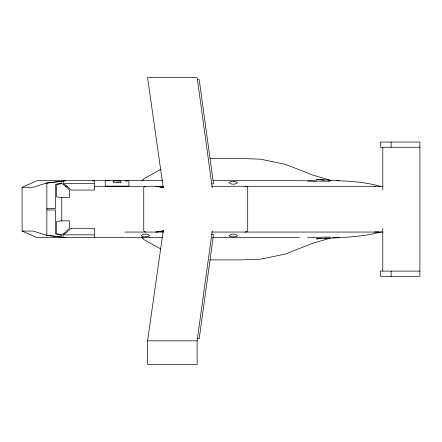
<?xml version="1.0" encoding="UTF-8"?>
<svg xmlns="http://www.w3.org/2000/svg" width="442" height="442" viewBox="0 0 442 442"><rect width="100%" height="100%" fill="white"/><g stroke="black" fill="none" stroke-linecap="round" stroke-linejoin="round"><path stroke-width="0.66" d="M163.137 231.531L163.197 230.879L147.584 340.832L147.584 364.479L197.138 364.479L197.138 340.832L212.237 230.879M160.949 169.308L144.164 178.601L141.987 180.695L143.186 180.098M162.695 237.658L37.139 237.658L22.1 231.067L22.1 187.286L37.139 180.695L162.695 180.695M61.747 181.778L61.747 181.209L46.112 183.165L33.167 187.286L22.1 187.286M330.461 238.05L312.693 243.31L285.355 254.045L260.504 259.178L240.227 259.89L210.066 259.89M381.463 231.79C360.335 237.802 338.158 237.398 316.433 238.89L321.77 238.465M61.747 182.938L55.576 184.353L55.576 208.469L46.863 208.469M162.534 230.984L155.921 232.022L163.932 230.879L163.435 230.879M92.566 180.993L94.594 180.695L94.594 182.938M197.458 79.864L199.215 79.626L213.508 183.706L211.751 183.949M46.112 183.165L65.869 180.695L63.101 181.038M61.747 220.884L56.664 221.42L56.664 233.658L61.747 234.824L65.582 232.061L69.416 228.299L69.416 220.884L61.747 220.884L61.747 197.469L56.664 196.939L56.664 184.695L61.747 183.529L65.582 186.292L69.416 190.054L69.416 197.469L61.747 197.469M324.439 238.249L327.108 238.034M145.755 186.292L144.335 186.64L143.749 187.474L143.749 230.879L144.335 231.713L145.755 232.061M244.94 232.061L246.896 231.713L247.708 230.879L247.708 187.474L246.896 186.64L244.94 186.292M374.015 232.061L378.722 231.818M233.1 181.546L230.271 181.839L229.022 182.568C231 184.817 235.558 184.817 237.536 182.568L236.288 181.839L233.459 181.546M145.578 236.807L148.413 236.514L149.656 235.785C147.683 233.536 143.125 233.536 141.147 235.785L142.39 236.514L145.225 236.807M233.459 236.807L236.288 236.514L237.536 235.785C235.558 233.536 231 233.536 229.022 235.785L230.271 236.514L233.1 236.807M307.56 237.453L330.257 237.056M419.9 147.252L380.452 147.252L380.452 142.048L419.9 142.048L419.9 276.305L380.452 276.305L380.452 271.101L419.9 271.101M210.066 158.468L240.227 158.468L260.504 159.175L285.355 164.308L312.693 175.043L331.119 180.502M106.892 180.579L109.257 180.579M124.859 180.579L127.224 180.579M213.077 180.695L299.527 180.695L316.433 181.06M336.511 180.695C351.208 181.132 365.993 182.347 380.219 186.264M116.821 180.756L117.296 180.695M119.627 180.811L116.495 180.695M126.456 180.977L126.926 180.977M65.582 186.292L67.002 186.292L71.184 190.054L94.594 190.054L94.594 183.529L63.167 183.529L67.002 186.292M94.594 186.292L163.617 186.292M211.696 186.292L382.916 186.292M163.197 187.474L163.932 187.474L155.921 186.331L163.197 187.474L147.584 77.521L197.138 77.521L212.237 187.474M46.863 209.956L55.576 209.956L55.576 234L61.747 235.415M22.1 231.067L33.167 231.067L46.112 235.188L61.747 237.144L61.747 236.575M124.837 232.061L163.617 232.061M211.696 232.061L382.916 232.061M212.585 237.658L299.527 237.658M332.45 237.658L339.213 237.658M147.584 340.832L197.138 340.832M307.56 180.9L330.257 181.297M374.015 186.292L375.357 186.364M339.213 180.695L316.433 179.463L319.102 179.673M320.433 179.783L324.439 180.104M328.439 180.424L329.776 180.535M46.112 235.188L65.869 237.658L63.101 237.315L63.101 235.415M211.751 234.404L213.508 234.647L199.215 338.727L197.458 338.489M143.186 238.255L141.987 237.658L144.164 239.752L160.949 249.05M391.137 142.048L391.137 147.252M391.137 271.101L391.137 276.305M382.778 147.252L382.778 189.994M382.778 228.365L382.778 271.101M128.882 180.695L128.882 186.192L105.235 186.192L105.235 180.695M126.926 180.634L126.926 181.032L126.456 181.032L126.456 180.634M94.594 235.415L94.594 237.658M63.101 181.049L63.101 182.938M46.863 183.06L46.863 235.293M120.959 182.369L113.274 182.419L113.158 180.977L120.893 180.949L120.953 182.386M71.184 228.299L67.002 232.061L63.167 234.824L94.594 234.824L94.594 228.299L71.184 228.299"/></g></svg>
